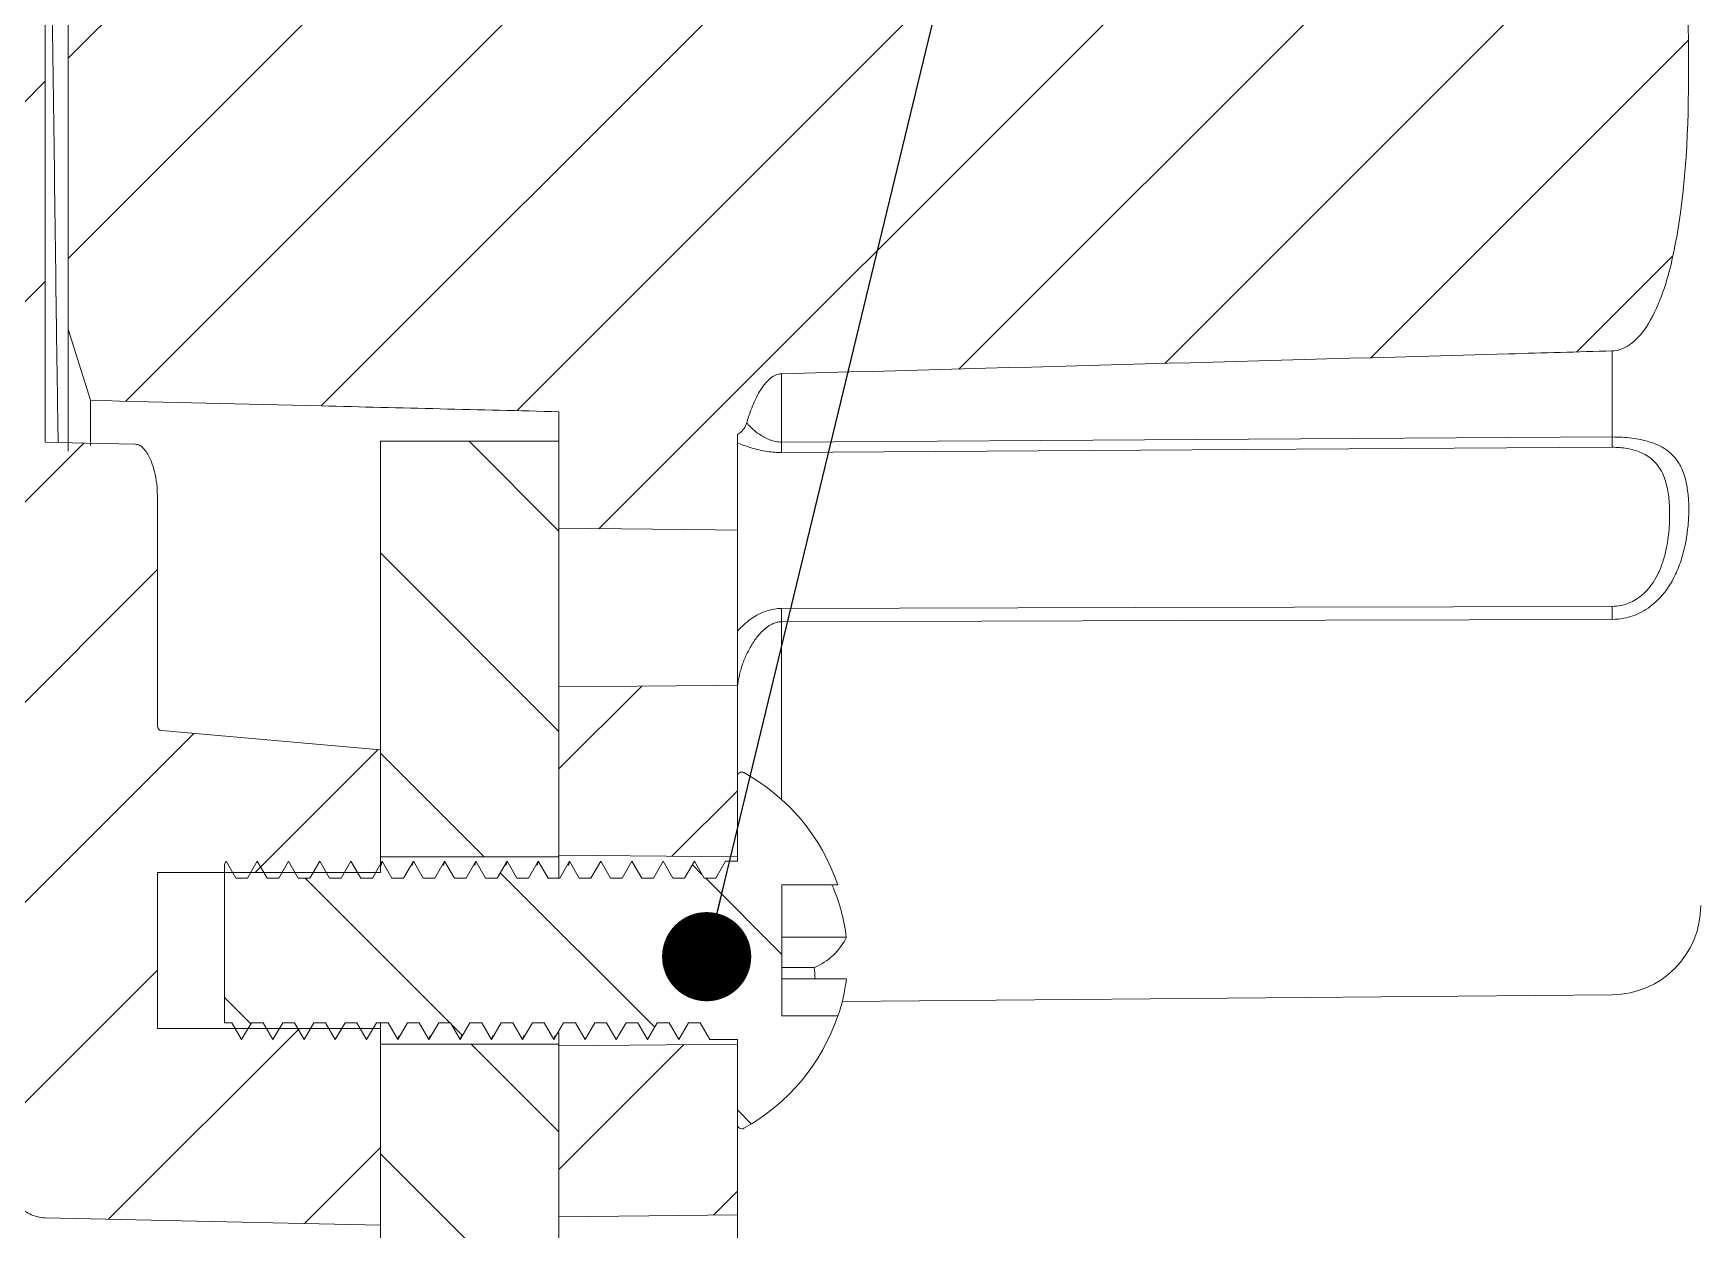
# Model space of a CAD drawing. Extents: x 14808 to 20058, y -13198 to -11680.
# Drawn here: x 16160.1 to 16178.73, y -12188.4 to -12174.98 of the extents above; entities that cross this region are included whole.
import ezdxf

# ---------------------------------------------------------------- set-up
doc = ezdxf.new("R2010")
doc.units = 0
doc.header["$LTSCALE"] = 7
doc.header["$MEASUREMENT"] = 0
doc.layers.get('0').update_dxf_attribs({"color": 2, "linetype": 'CONTINUOUS'})
doc.layers.add('D', color=2, linetype='CONTINUOUS')
doc.styles.add('GHS', font='romans', dxfattribs={"bigfont": 'ghs'})
doc.dimstyles.new('STANDARD$7', dxfattribs={"dimtxt": 3.5, "dimasz": 3, "dimexe": 1, "dimexo": 0.0625, "dimgap": 1, "dimtad": 1, "dimdec": 4, "dimzin": 0, "dimdsep": 46, "dimtxsty": 'GHS', "dimcen": 1, "dimclrt": 2, "dimadec": 0, "dimazin": 0, "dimtfac": 1, "dimtdec": 4, "dimtofl": 0, "dimtmove": 0, "dimatfit": 3, "dimfxl": 1, "dimtolj": 1, "dimtzin": 0, "dimarcsym": 0})
pattern_1 = [(315, (16169.5734, -12738.675), (1.122532, 1.122532), [])]
pattern_2 = [(45, (16169.5734, -12738.675), (-1.122532, 1.122532), [])]

msp = doc.modelspace()

# ---------------------------------------------------------------- hatches: boundary and pattern name
at = {"linetype": 'Continuous', "lineweight": 0}
h = msp.add_hatch(dxfattribs=at)
h.set_pattern_fill('ANSI31', color=2, scale=0.5, style=0)
h.set_pattern_definition(pattern_2)
edge = h.paths.add_edge_path(flags=0)
edge.add_spline(control_points=[(16159.095, -12178.303), (16159.12, -12178.326), (16159.145, -12178.349), (16159.169, -12178.372), (16159.237, -12178.434), (16159.306, -12178.496), (16159.375, -12178.556)], knot_values=[0.042392, 0.042392, 0.042392, 0.042392, 0.042591, 0.042591, 0.042591, 0.043136, 0.043136, 0.043136, 0.043136], weights=[1, 1, 1, 1, 1, 1, 1], degree=3, periodic=0)
edge.add_spline(control_points=[(16159.375, -12178.556), (16159.392, -12178.572), (16159.408, -12178.588), (16159.423, -12178.606), (16159.485, -12178.683), (16159.529, -12178.774), (16159.566, -12178.866), (16159.673, -12179.133), (16159.723, -12179.424), (16159.74, -12179.711), (16159.744, -12179.77), (16159.746, -12179.83), (16159.746, -12179.889)], knot_values=[0.006267, 0.006267, 0.006267, 0.006267, 0.006403, 0.006403, 0.006403, 0.006999, 0.006999, 0.006999, 0.008742, 0.008742, 0.008742, 0.009101, 0.009101, 0.009101, 0.009101], weights=[1, 1, 1, 1, 1, 1, 1, 1, 1, 1, 1, 1, 1], degree=3, periodic=0)
edge.add_line((16159.746, -12179.889), (16159.746, -12187.628))
edge.add_spline(control_points=[(16159.746, -12187.628), (16159.746, -12187.648), (16159.746, -12187.669), (16159.748, -12187.689), (16159.753, -12187.761), (16159.768, -12187.833), (16159.793, -12187.901), (16159.818, -12187.968), (16159.853, -12188.032), (16159.898, -12188.087), (16159.931, -12188.127), (16159.969, -12188.163), (16160.012, -12188.191), (16160.055, -12188.22), (16160.104, -12188.242), (16160.154, -12188.253), (16160.181, -12188.26), (16160.209, -12188.263), (16160.237, -12188.264)], knot_values=[0.005622, 0.005622, 0.005622, 0.005622, 0.005746, 0.005746, 0.005746, 0.006182, 0.006182, 0.006182, 0.006614, 0.006614, 0.006614, 0.006924, 0.006924, 0.006924, 0.007237, 0.007237, 0.007237, 0.007404, 0.007404, 0.007404, 0.007404], weights=[1, 1, 1, 1, 1, 1, 1, 1, 1, 1, 1, 1, 1, 1, 1, 1, 1, 1, 1], degree=3, periodic=0)
edge.add_spline(control_points=[(16160.237, -12188.264), (16160.858, -12188.278), (16161.479, -12188.291), (16162.101, -12188.305), (16162.732, -12188.319), (16163.364, -12188.333), (16163.996, -12188.347)], knot_values=[0.060318, 0.060318, 0.060318, 0.060318, 0.064047, 0.064047, 0.064047, 0.067838, 0.067838, 0.067838, 0.067838], weights=[1, 1, 1, 1, 1, 1, 1], degree=3, periodic=0)
edge.add_line((16163.996, -12188.347), (16163.996, -12186.141))
edge.add_line((16163.996, -12186.141), (16161.496, -12186.141))
edge.add_line((16161.496, -12186.141), (16161.496, -12184.391))
edge.add_line((16161.496, -12184.391), (16163.996, -12184.391))
edge.add_line((16163.996, -12184.391), (16163.996, -12183.016))
edge.add_line((16163.996, -12183.016), (16161.541, -12182.801))
edge.add_arc((16161.546, -12182.752), 0.05, 180, 265, ccw=False)
edge.add_line((16161.496, -12182.752), (16161.496, -12180.192))
edge.add_spline(control_points=[(16161.496, -12180.192), (16161.496, -12180.154), (16161.494, -12180.115), (16161.49, -12180.077), (16161.481, -12179.975), (16161.462, -12179.872), (16161.424, -12179.777), (16161.407, -12179.735), (16161.386, -12179.695), (16161.359, -12179.659), (16161.345, -12179.642), (16161.329, -12179.626), (16161.311, -12179.613), (16161.299, -12179.605), (16161.287, -12179.599), (16161.273, -12179.595), (16161.265, -12179.593), (16161.256, -12179.591), (16161.248, -12179.591)], knot_values=[0.001314, 0.001314, 0.001314, 0.001314, 0.001549, 0.001549, 0.001549, 0.002172, 0.002172, 0.002172, 0.002444, 0.002444, 0.002444, 0.002577, 0.002577, 0.002577, 0.002661, 0.002661, 0.002661, 0.002713, 0.002713, 0.002713, 0.002713], weights=[1, 1, 1, 1, 1, 1, 1, 1, 1, 1, 1, 1, 1, 1, 1, 1, 1, 1, 1], degree=3, periodic=0)
edge.add_spline(control_points=[(16161.248, -12179.591), (16161.062, -12179.587), (16160.877, -12179.583), (16160.692, -12179.579), (16160.54, -12179.575), (16160.389, -12179.572), (16160.237, -12179.568)], knot_values=[0.041549, 0.041549, 0.041549, 0.041549, 0.042661, 0.042661, 0.042661, 0.043571, 0.043571, 0.043571, 0.043571], weights=[1, 1, 1, 1, 1, 1, 1], degree=3, periodic=0)
edge.add_line((16160.237, -12179.568), (16160.237, -12171.165))
edge.add_spline(control_points=[(16160.237, -12171.165), (16160.389, -12171.162), (16160.54, -12171.158), (16160.692, -12171.155), (16160.877, -12171.151), (16161.062, -12171.147), (16161.248, -12171.142)], knot_values=[0.04175, 0.04175, 0.04175, 0.04175, 0.042661, 0.042661, 0.042661, 0.043773, 0.043773, 0.043773, 0.043773], weights=[1, 1, 1, 1, 1, 1, 1], degree=3, periodic=0)
edge.add_spline(control_points=[(16161.248, -12171.142), (16161.249, -12171.142), (16161.25, -12171.142), (16161.25, -12171.142), (16161.255, -12171.142), (16161.259, -12171.142), (16161.264, -12171.141), (16161.276, -12171.138), (16161.288, -12171.134), (16161.299, -12171.128), (16161.312, -12171.12), (16161.324, -12171.111), (16161.335, -12171.1), (16161.357, -12171.079), (16161.374, -12171.054), (16161.389, -12171.029), (16161.404, -12171.003), (16161.416, -12170.976), (16161.427, -12170.948), (16161.465, -12170.85), (16161.484, -12170.745), (16161.492, -12170.64), (16161.494, -12170.607), (16161.496, -12170.574), (16161.496, -12170.541)], knot_values=[0.005469, 0.005469, 0.005469, 0.005469, 0.005488, 0.005488, 0.005488, 0.005501, 0.005501, 0.005501, 0.005577, 0.005577, 0.005577, 0.00567, 0.00567, 0.00567, 0.005851, 0.005851, 0.005851, 0.006031, 0.006031, 0.006031, 0.006675, 0.006675, 0.006675, 0.006877, 0.006877, 0.006877, 0.006877], weights=[1, 1, 1, 1, 1, 1, 1, 1, 1, 1, 1, 1, 1, 1, 1, 1, 1, 1, 1, 1, 1, 1, 1, 1, 1], degree=3, periodic=0)
edge.add_line((16161.496, -12170.541), (16161.496, -12167.982))
edge.add_arc((16161.546, -12167.982), 0.05, 95, 180, ccw=False)
edge.add_line((16161.541, -12167.932), (16163.996, -12167.717))
edge.add_line((16163.996, -12167.717), (16163.996, -12166.342))
edge.add_line((16163.996, -12166.342), (16161.496, -12166.342))
edge.add_line((16161.496, -12166.342), (16161.496, -12164.592))
edge.add_line((16161.496, -12164.592), (16163.996, -12164.592))
edge.add_line((16163.996, -12164.592), (16163.996, -12162.387))
edge.add_spline(control_points=[(16163.996, -12162.387), (16163.364, -12162.401), (16162.732, -12162.414), (16162.101, -12162.428), (16161.479, -12162.442), (16160.858, -12162.456), (16160.237, -12162.469)], knot_values=[0.060256, 0.060256, 0.060256, 0.060256, 0.064047, 0.064047, 0.064047, 0.067775, 0.067775, 0.067775, 0.067775], weights=[1, 1, 1, 1, 1, 1, 1], degree=3, periodic=0)
edge.add_spline(control_points=[(16160.237, -12162.469), (16160.206, -12162.47), (16160.175, -12162.474), (16160.145, -12162.482), (16160.098, -12162.494), (16160.053, -12162.515), (16160.013, -12162.542), (16159.965, -12162.573), (16159.923, -12162.614), (16159.888, -12162.66), (16159.844, -12162.716), (16159.811, -12162.782), (16159.787, -12162.85), (16159.759, -12162.931), (16159.746, -12163.019), (16159.746, -12163.106)], knot_values=[0.003879, 0.003879, 0.003879, 0.003879, 0.004067, 0.004067, 0.004067, 0.004361, 0.004361, 0.004361, 0.004709, 0.004709, 0.004709, 0.005147, 0.005147, 0.005147, 0.005676, 0.005676, 0.005676, 0.005676], weights=[1, 1, 1, 1, 1, 1, 1, 1, 1, 1, 1, 1, 1, 1, 1, 1], degree=3, periodic=0)
edge.add_line((16159.746, -12163.106), (16159.746, -12170.844))
edge.add_spline(control_points=[(16159.746, -12170.844), (16159.746, -12170.963), (16159.738, -12171.083), (16159.724, -12171.202), (16159.702, -12171.392), (16159.664, -12171.582), (16159.604, -12171.764), (16159.573, -12171.855), (16159.537, -12171.945), (16159.49, -12172.028), (16159.47, -12172.063), (16159.448, -12172.097), (16159.422, -12172.128), (16159.407, -12172.146), (16159.392, -12172.162), (16159.375, -12172.177)], knot_values=[0.010703, 0.010703, 0.010703, 0.010703, 0.011417, 0.011417, 0.011417, 0.012567, 0.012567, 0.012567, 0.013141, 0.013141, 0.013141, 0.013382, 0.013382, 0.013382, 0.013517, 0.013517, 0.013517, 0.013517], weights=[1, 1, 1, 1, 1, 1, 1, 1, 1, 1, 1, 1, 1, 1, 1, 1], degree=3, periodic=0)
edge.add_spline(control_points=[(16159.375, -12172.177), (16159.28, -12172.26), (16159.187, -12172.344), (16159.095, -12172.43)], knot_values=[0.028069, 0.028069, 0.028069, 0.028069, 0.028822, 0.028822, 0.028822, 0.028822], weights=[1, 1, 1, 1], degree=3, periodic=0)
edge.add_line((16159.095, -12172.43), (16159.095, -12178.303))
h = msp.add_hatch(dxfattribs=at)
h.set_pattern_fill('ANSI31', color=2, scale=0.5, style=0)
h.set_pattern_definition(pattern_2)
edge = h.paths.add_edge_path(flags=0)
edge.add_line((16165.996, -12179.226), (16165.996, -12180.533))
edge.add_spline(control_points=[(16165.996, -12180.533), (16166.579, -12180.54), (16167.163, -12180.546), (16167.746, -12180.552), (16167.829, -12180.553), (16167.912, -12180.554), (16167.996, -12180.555)], knot_values=[0.011351, 0.011351, 0.011351, 0.011351, 0.014852, 0.014852, 0.014852, 0.015351, 0.015351, 0.015351, 0.015351], weights=[1, 1, 1, 1, 1, 1, 1], degree=3, periodic=0)
edge.add_line((16167.996, -12180.555), (16167.996, -12179.481))
edge.add_spline(control_points=[(16167.996, -12179.481), (16168.004, -12179.476), (16168.012, -12179.471), (16168.02, -12179.466), (16168.039, -12179.452), (16168.056, -12179.436), (16168.069, -12179.417), (16168.083, -12179.398), (16168.094, -12179.376), (16168.1, -12179.353)], knot_values=[0.000269, 0.000269, 0.000269, 0.000269, 0.000325, 0.000325, 0.000325, 0.000465, 0.000465, 0.000465, 0.000605, 0.000605, 0.000605, 0.000605], weights=[1, 1, 1, 1, 1, 1, 1, 1, 1, 1], degree=3, periodic=0)
edge.add_spline(control_points=[(16168.1, -12179.353), (16168.114, -12179.305), (16168.13, -12179.257), (16168.147, -12179.21), (16168.172, -12179.144), (16168.2, -12179.079), (16168.235, -12179.018), (16168.261, -12178.971), (16168.292, -12178.926), (16168.329, -12178.887), (16168.349, -12178.866), (16168.37, -12178.847), (16168.395, -12178.832), (16168.414, -12178.82), (16168.434, -12178.811), (16168.456, -12178.805), (16168.468, -12178.803), (16168.479, -12178.801), (16168.491, -12178.801)], knot_values=[0.010382, 0.010382, 0.010382, 0.010382, 0.010686, 0.010686, 0.010686, 0.011108, 0.011108, 0.011108, 0.011432, 0.011432, 0.011432, 0.011602, 0.011602, 0.011602, 0.011736, 0.011736, 0.011736, 0.011807, 0.011807, 0.011807, 0.011807], weights=[1, 1, 1, 1, 1, 1, 1, 1, 1, 1, 1, 1, 1, 1, 1, 1, 1, 1, 1], degree=3, periodic=0)
edge.add_spline(control_points=[(16168.491, -12178.801), (16171.208, -12178.728), (16173.925, -12178.654), (16176.642, -12178.577), (16177.029, -12178.566), (16177.417, -12178.555), (16177.804, -12178.544)], knot_values=[0.024961, 0.024961, 0.024961, 0.024961, 0.041268, 0.041268, 0.041268, 0.043594, 0.043594, 0.043594, 0.043594], weights=[1, 1, 1, 1, 1, 1, 1], degree=3, periodic=0)
edge.add_spline(control_points=[(16177.804, -12178.544), (16177.812, -12178.544), (16177.82, -12178.543), (16177.827, -12178.543), (16177.871, -12178.538), (16177.913, -12178.524), (16177.952, -12178.504), (16177.99, -12178.484), (16178.025, -12178.458), (16178.057, -12178.429), (16178.153, -12178.341), (16178.223, -12178.225), (16178.279, -12178.108), (16178.392, -12177.875), (16178.458, -12177.62), (16178.507, -12177.367), (16178.636, -12176.71), (16178.66, -12176.035), (16178.66, -12175.367), (16178.66, -12174.63), (16178.637, -12173.882), (16178.464, -12173.167), (16178.408, -12172.936), (16178.336, -12172.704), (16178.213, -12172.501), (16178.168, -12172.428), (16178.116, -12172.357), (16178.052, -12172.3), (16178.015, -12172.267), (16177.973, -12172.238), (16177.927, -12172.218), (16177.895, -12172.204), (16177.861, -12172.194), (16177.826, -12172.191), (16177.819, -12172.19), (16177.812, -12172.189), (16177.804, -12172.189)], knot_values=[0.020659, 0.020659, 0.020659, 0.020659, 0.020704, 0.020704, 0.020704, 0.02096, 0.02096, 0.02096, 0.021212, 0.021212, 0.021212, 0.021989, 0.021989, 0.021989, 0.023531, 0.023531, 0.023531, 0.027523, 0.027523, 0.027523, 0.031941, 0.031941, 0.031941, 0.033358, 0.033358, 0.033358, 0.033867, 0.033867, 0.033867, 0.034162, 0.034162, 0.034162, 0.034368, 0.034368, 0.034368, 0.03441, 0.03441, 0.03441, 0.03441], weights=[1, 1, 1, 1, 1, 1, 1, 1, 1, 1, 1, 1, 1, 1, 1, 1, 1, 1, 1, 1, 1, 1, 1, 1, 1, 1, 1, 1, 1, 1, 1, 1, 1, 1, 1, 1, 1], degree=3, periodic=0)
edge.add_spline(control_points=[(16177.804, -12172.189), (16177.417, -12172.178), (16177.029, -12172.167), (16176.642, -12172.156), (16173.925, -12172.079), (16171.208, -12172.005), (16168.491, -12171.933)], knot_values=[0.038943, 0.038943, 0.038943, 0.038943, 0.041268, 0.041268, 0.041268, 0.057576, 0.057576, 0.057576, 0.057576], weights=[1, 1, 1, 1, 1, 1, 1], degree=3, periodic=0)
edge.add_spline(control_points=[(16168.491, -12171.933), (16168.484, -12171.932), (16168.478, -12171.932), (16168.471, -12171.931), (16168.453, -12171.928), (16168.434, -12171.922), (16168.418, -12171.914), (16168.391, -12171.901), (16168.367, -12171.883), (16168.345, -12171.862), (16168.304, -12171.823), (16168.27, -12171.776), (16168.242, -12171.726), (16168.179, -12171.619), (16168.135, -12171.5), (16168.1, -12171.38)], knot_values=[0.000207, 0.000207, 0.000207, 0.000207, 0.000247, 0.000247, 0.000247, 0.000359, 0.000359, 0.000359, 0.000537, 0.000537, 0.000537, 0.000882, 0.000882, 0.000882, 0.001641, 0.001641, 0.001641, 0.001641], weights=[1, 1, 1, 1, 1, 1, 1, 1, 1, 1, 1, 1, 1, 1, 1, 1], degree=3, periodic=0)
edge.add_spline(control_points=[(16168.1, -12171.38), (16168.097, -12171.369), (16168.093, -12171.358), (16168.088, -12171.347), (16168.076, -12171.323), (16168.059, -12171.301), (16168.039, -12171.283), (16168.026, -12171.271), (16168.011, -12171.261), (16167.996, -12171.253)], knot_values=[0, 0, 0, 0, 0.00007, 0.00007, 0.00007, 0.000235, 0.000235, 0.000235, 0.000341, 0.000341, 0.000341, 0.000341], weights=[1, 1, 1, 1, 1, 1, 1, 1, 1, 1], degree=3, periodic=0)
edge.add_line((16167.996, -12171.253), (16167.996, -12170.179))
edge.add_spline(control_points=[(16167.996, -12170.179), (16167.912, -12170.18), (16167.829, -12170.181), (16167.746, -12170.181), (16167.163, -12170.188), (16166.579, -12170.194), (16165.996, -12170.2)], knot_values=[0.003674, 0.003674, 0.003674, 0.003674, 0.004172, 0.004172, 0.004172, 0.007674, 0.007674, 0.007674, 0.007674], weights=[1, 1, 1, 1, 1, 1, 1], degree=3, periodic=0)
edge.add_line((16165.996, -12170.2), (16165.996, -12171.508))
edge.add_spline(control_points=[(16165.996, -12171.508), (16165.108, -12171.529), (16164.22, -12171.551), (16163.332, -12171.572), (16162.47, -12171.593), (16161.608, -12171.614), (16160.746, -12171.636)], knot_values=[0.036712, 0.036712, 0.036712, 0.036712, 0.04204, 0.04204, 0.04204, 0.047215, 0.047215, 0.047215, 0.047215], weights=[1, 1, 1, 1, 1, 1, 1], degree=3, periodic=0)
edge.add_spline(control_points=[(16160.746, -12171.636), (16160.654, -12171.899), (16160.571, -12172.165), (16160.496, -12172.434)], knot_values=[0.043597, 0.043597, 0.043597, 0.043597, 0.045266, 0.045266, 0.045266, 0.045266], weights=[1, 1, 1, 1], degree=3, periodic=0)
edge.add_line((16160.496, -12172.434), (16160.496, -12178.299))
edge.add_spline(control_points=[(16160.496, -12178.299), (16160.571, -12178.568), (16160.654, -12178.834), (16160.746, -12179.098)], knot_values=[0.057054, 0.057054, 0.057054, 0.057054, 0.058717, 0.058717, 0.058717, 0.058717], weights=[1, 1, 1, 1], degree=3, periodic=0)
edge.add_spline(control_points=[(16160.746, -12179.098), (16161.608, -12179.119), (16162.47, -12179.14), (16163.332, -12179.161), (16164.22, -12179.183), (16165.108, -12179.204), (16165.996, -12179.226)], knot_values=[0.036865, 0.036865, 0.036865, 0.036865, 0.04204, 0.04204, 0.04204, 0.047368, 0.047368, 0.047368, 0.047368], weights=[1, 1, 1, 1, 1, 1, 1], degree=3, periodic=0)
h = msp.add_hatch(dxfattribs=at)
h.set_pattern_fill('ANSI31', color=2, scale=0.5, angle=-90, style=0)
h.set_pattern_definition(pattern_1)
h.paths.add_polyline_path([(16165.996, -12184.216), (16165.996, -12179.557), (16163.996, -12179.557), (16163.996, -12184.216)], flags=0)
h = msp.add_hatch(dxfattribs=at)
h.set_pattern_fill('ANSI31', color=2, scale=0.5, style=0)
h.set_pattern_definition(pattern_2)
edge = h.paths.add_edge_path(flags=0)
edge.add_line((16165.996, -12182.312), (16165.996, -12184.199))
edge.add_line((16165.996, -12184.199), (16167.996, -12184.216))
edge.add_line((16167.996, -12184.216), (16167.996, -12182.291))
edge.add_spline(control_points=[(16167.996, -12182.291), (16167.912, -12182.292), (16167.829, -12182.293), (16167.746, -12182.294), (16167.163, -12182.3), (16166.579, -12182.306), (16165.996, -12182.312)], knot_values=[0.003674, 0.003674, 0.003674, 0.003674, 0.004172, 0.004172, 0.004172, 0.007674, 0.007674, 0.007674, 0.007674], weights=[1, 1, 1, 1, 1, 1, 1], degree=3, periodic=0)
h = msp.add_hatch(dxfattribs=at)
h.set_pattern_fill('ANSI31', color=2, scale=0.5, angle=-90, style=0)
h.set_pattern_definition(pattern_1)
edge = h.paths.add_edge_path(flags=0)
edge.add_line((16168.496, -12184.531), (16169.124, -12184.531))
edge.add_arc((16166.967, -12185.266), 2.278, 18.8227, 61.0594)
edge.add_arc((16168.046, -12183.316), 0.05, 61.0594, 180)
edge.add_line((16167.996, -12183.316), (16167.996, -12184.266))
edge.add_line((16167.996, -12184.266), (16167.864, -12184.266))
edge.add_line((16167.864, -12184.266), (16167.755, -12184.456))
edge.add_line((16167.755, -12184.456), (16167.624, -12184.456))
edge.add_line((16167.624, -12184.456), (16167.514, -12184.266))
edge.add_line((16167.514, -12184.266), (16167.514, -12184.266))
edge.add_line((16167.514, -12184.266), (16167.405, -12184.456))
edge.add_line((16167.405, -12184.456), (16167.274, -12184.456))
edge.add_line((16167.274, -12184.456), (16167.164, -12184.266))
edge.add_line((16167.164, -12184.266), (16167.164, -12184.266))
edge.add_line((16167.164, -12184.266), (16167.055, -12184.456))
edge.add_line((16167.055, -12184.456), (16166.924, -12184.456))
edge.add_line((16166.924, -12184.456), (16166.814, -12184.266))
edge.add_line((16166.814, -12184.266), (16166.814, -12184.266))
edge.add_line((16166.814, -12184.266), (16166.705, -12184.456))
edge.add_line((16166.705, -12184.456), (16166.574, -12184.456))
edge.add_line((16166.574, -12184.456), (16166.464, -12184.266))
edge.add_line((16166.464, -12184.266), (16166.355, -12184.456))
edge.add_line((16166.355, -12184.456), (16166.224, -12184.456))
edge.add_line((16166.224, -12184.456), (16166.114, -12184.266))
edge.add_line((16166.114, -12184.266), (16166.005, -12184.456))
edge.add_line((16166.005, -12184.456), (16165.874, -12184.456))
edge.add_line((16165.874, -12184.456), (16165.764, -12184.266))
edge.add_line((16165.764, -12184.266), (16165.655, -12184.456))
edge.add_line((16165.655, -12184.456), (16165.524, -12184.456))
edge.add_line((16165.524, -12184.456), (16165.414, -12184.266))
edge.add_line((16165.414, -12184.266), (16165.305, -12184.456))
edge.add_line((16165.305, -12184.456), (16165.174, -12184.456))
edge.add_line((16165.174, -12184.456), (16165.064, -12184.266))
edge.add_line((16165.064, -12184.266), (16164.955, -12184.456))
edge.add_line((16164.955, -12184.456), (16164.824, -12184.456))
edge.add_line((16164.824, -12184.456), (16164.714, -12184.266))
edge.add_line((16164.714, -12184.266), (16164.605, -12184.456))
edge.add_line((16164.605, -12184.456), (16164.474, -12184.456))
edge.add_line((16164.474, -12184.456), (16164.364, -12184.266))
edge.add_line((16164.364, -12184.266), (16164.255, -12184.456))
edge.add_line((16164.255, -12184.456), (16164.124, -12184.456))
edge.add_line((16164.124, -12184.456), (16164.014, -12184.266))
edge.add_line((16164.014, -12184.266), (16163.905, -12184.456))
edge.add_line((16163.905, -12184.456), (16163.774, -12184.456))
edge.add_line((16163.774, -12184.456), (16163.664, -12184.266))
edge.add_line((16163.664, -12184.266), (16163.555, -12184.456))
edge.add_line((16163.555, -12184.456), (16163.424, -12184.456))
edge.add_line((16163.424, -12184.456), (16163.314, -12184.266))
edge.add_line((16163.314, -12184.266), (16163.205, -12184.456))
edge.add_line((16163.205, -12184.456), (16163.074, -12184.456))
edge.add_line((16163.074, -12184.456), (16162.964, -12184.266))
edge.add_line((16162.964, -12184.266), (16162.855, -12184.456))
edge.add_line((16162.855, -12184.456), (16162.724, -12184.456))
edge.add_line((16162.724, -12184.456), (16162.614, -12184.266))
edge.add_line((16162.614, -12184.266), (16162.505, -12184.456))
edge.add_line((16162.505, -12184.456), (16162.374, -12184.456))
edge.add_line((16162.374, -12184.456), (16162.264, -12184.266))
edge.add_line((16162.264, -12184.266), (16162.246, -12184.299))
edge.add_line((16162.246, -12184.299), (16162.246, -12186.077))
edge.add_line((16162.246, -12186.077), (16162.33, -12186.077))
edge.add_line((16162.33, -12186.077), (16162.439, -12186.266))
edge.add_line((16162.439, -12186.266), (16162.549, -12186.077))
edge.add_line((16162.549, -12186.077), (16162.68, -12186.077))
edge.add_line((16162.68, -12186.077), (16162.789, -12186.266))
edge.add_line((16162.789, -12186.266), (16162.899, -12186.077))
edge.add_line((16162.899, -12186.077), (16163.03, -12186.077))
edge.add_line((16163.03, -12186.077), (16163.139, -12186.266))
edge.add_line((16163.139, -12186.266), (16163.249, -12186.077))
edge.add_line((16163.249, -12186.077), (16163.38, -12186.077))
edge.add_line((16163.38, -12186.077), (16163.489, -12186.266))
edge.add_line((16163.489, -12186.266), (16163.599, -12186.077))
edge.add_line((16163.599, -12186.077), (16163.73, -12186.077))
edge.add_line((16163.73, -12186.077), (16163.839, -12186.266))
edge.add_line((16163.839, -12186.266), (16163.949, -12186.077))
edge.add_line((16163.949, -12186.077), (16164.08, -12186.077))
edge.add_line((16164.08, -12186.077), (16164.189, -12186.266))
edge.add_line((16164.189, -12186.266), (16164.299, -12186.077))
edge.add_line((16164.299, -12186.077), (16164.43, -12186.077))
edge.add_line((16164.43, -12186.077), (16164.539, -12186.266))
edge.add_line((16164.539, -12186.266), (16164.649, -12186.077))
edge.add_line((16164.649, -12186.077), (16164.78, -12186.077))
edge.add_line((16164.78, -12186.077), (16164.889, -12186.266))
edge.add_line((16164.889, -12186.266), (16164.999, -12186.077))
edge.add_line((16164.999, -12186.077), (16165.13, -12186.077))
edge.add_line((16165.13, -12186.077), (16165.239, -12186.266))
edge.add_line((16165.239, -12186.266), (16165.349, -12186.077))
edge.add_line((16165.349, -12186.077), (16165.48, -12186.077))
edge.add_line((16165.48, -12186.077), (16165.589, -12186.266))
edge.add_line((16165.589, -12186.266), (16165.699, -12186.077))
edge.add_line((16165.699, -12186.077), (16165.83, -12186.077))
edge.add_line((16165.83, -12186.077), (16165.939, -12186.266))
edge.add_line((16165.939, -12186.266), (16166.049, -12186.077))
edge.add_line((16166.049, -12186.077), (16166.18, -12186.077))
edge.add_line((16166.18, -12186.077), (16166.289, -12186.266))
edge.add_line((16166.289, -12186.266), (16166.399, -12186.077))
edge.add_line((16166.399, -12186.077), (16166.53, -12186.077))
edge.add_line((16166.53, -12186.077), (16166.639, -12186.266))
edge.add_line((16166.639, -12186.266), (16166.639, -12186.266))
edge.add_line((16166.639, -12186.266), (16166.749, -12186.077))
edge.add_line((16166.749, -12186.077), (16166.88, -12186.077))
edge.add_line((16166.88, -12186.077), (16166.989, -12186.266))
edge.add_line((16166.989, -12186.266), (16166.989, -12186.266))
edge.add_line((16166.989, -12186.266), (16167.099, -12186.077))
edge.add_line((16167.099, -12186.077), (16167.23, -12186.077))
edge.add_line((16167.23, -12186.077), (16167.339, -12186.266))
edge.add_line((16167.339, -12186.266), (16167.339, -12186.266))
edge.add_line((16167.339, -12186.266), (16167.449, -12186.077))
edge.add_line((16167.449, -12186.077), (16167.58, -12186.077))
edge.add_line((16167.58, -12186.077), (16167.689, -12186.266))
edge.add_line((16167.689, -12186.266), (16167.996, -12186.266))
edge.add_line((16167.996, -12186.266), (16167.996, -12187.216))
edge.add_arc((16168.046, -12187.216), 0.05, 180, 298.9406)
edge.add_arc((16166.967, -12185.266), 2.278, -61.0594, -18.8227)
edge.add_line((16169.124, -12186.001), (16168.496, -12186.001))
edge.add_line((16168.496, -12186.001), (16168.496, -12184.531))
h = msp.add_hatch(dxfattribs=at)
h.set_pattern_fill('ANSI31', color=2, scale=0.5, angle=-90, style=0)
h.set_pattern_definition(pattern_1)
edge = h.paths.add_edge_path(flags=0)
edge.add_line((16223.996, -12209.721), (16223.996, -12207.381))
edge.add_spline(control_points=[(16223.996, -12207.381), (16223.996, -12207.36), (16223.993, -12207.338), (16223.987, -12207.318), (16223.98, -12207.291), (16223.969, -12207.264), (16223.953, -12207.241), (16223.938, -12207.218), (16223.918, -12207.197), (16223.895, -12207.18), (16223.873, -12207.163), (16223.848, -12207.15), (16223.821, -12207.142), (16223.798, -12207.135), (16223.774, -12207.131), (16223.75, -12207.13)], knot_values=[0.00049, 0.00049, 0.00049, 0.00049, 0.000619, 0.000619, 0.000619, 0.000788, 0.000788, 0.000788, 0.000957, 0.000957, 0.000957, 0.001126, 0.001126, 0.001126, 0.001272, 0.001272, 0.001272, 0.001272], weights=[1, 1, 1, 1, 1, 1, 1, 1, 1, 1, 1, 1, 1, 1, 1, 1], degree=3, periodic=0)
edge.add_spline(control_points=[(16223.75, -12207.13), (16223.422, -12207.124), (16223.094, -12207.119), (16222.767, -12207.113), (16221.758, -12207.095), (16220.75, -12207.078), (16219.741, -12207.06)], knot_values=[0.015809, 0.015809, 0.015809, 0.015809, 0.017776, 0.017776, 0.017776, 0.023827, 0.023827, 0.023827, 0.023827], weights=[1, 1, 1, 1, 1, 1, 1], degree=3, periodic=0)
edge.add_spline(control_points=[(16219.741, -12207.06), (16219.74, -12207.06), (16219.739, -12207.06), (16219.738, -12207.06), (16219.721, -12207.059), (16219.704, -12207.057), (16219.687, -12207.053), (16219.66, -12207.046), (16219.633, -12207.035), (16219.61, -12207.02), (16219.586, -12207.004), (16219.565, -12206.985), (16219.548, -12206.963), (16219.531, -12206.941), (16219.517, -12206.915), (16219.509, -12206.889), (16219.5, -12206.863), (16219.496, -12206.836), (16219.496, -12206.809)], knot_values=[0.003023, 0.003023, 0.003023, 0.003023, 0.00308, 0.00308, 0.00308, 0.003132, 0.003132, 0.003132, 0.003299, 0.003299, 0.003299, 0.003467, 0.003467, 0.003467, 0.003635, 0.003635, 0.003635, 0.003797, 0.003797, 0.003797, 0.003797], weights=[1, 1, 1, 1, 1, 1, 1, 1, 1, 1, 1, 1, 1, 1, 1, 1, 1, 1, 1], degree=3, periodic=0)
edge.add_line((16219.496, -12206.809), (16219.496, -12202.503))
edge.add_arc((16217.496, -12202.503), 2, 0, 89)
edge.add_line((16217.53, -12200.504), (16166.487, -12199.613))
edge.add_arc((16166.496, -12199.113), 0.5, 180, 269, ccw=False)
edge.add_line((16165.996, -12199.113), (16165.996, -12186.316))
edge.add_line((16165.996, -12186.316), (16163.996, -12186.316))
edge.add_line((16163.996, -12186.316), (16163.996, -12200.087))
edge.add_arc((16164.996, -12200.087), 1, 180, 269)
edge.add_line((16164.978, -12201.087), (16217.504, -12202.003))
edge.add_arc((16217.496, -12202.503), 0.5, 0, 89, ccw=False)
edge.add_line((16217.996, -12202.503), (16217.996, -12207.867))
edge.add_spline(control_points=[(16217.996, -12207.867), (16217.996, -12207.87), (16217.996, -12207.873), (16217.996, -12207.876), (16217.997, -12207.905), (16218.003, -12207.933), (16218.013, -12207.959), (16218.023, -12207.985), (16218.038, -12208.01), (16218.056, -12208.031), (16218.074, -12208.053), (16218.096, -12208.071), (16218.12, -12208.085), (16218.145, -12208.099), (16218.171, -12208.109), (16218.199, -12208.114), (16218.213, -12208.117), (16218.227, -12208.118), (16218.241, -12208.119)], knot_values=[0.002467, 0.002467, 0.002467, 0.002467, 0.002485, 0.002485, 0.002485, 0.002656, 0.002656, 0.002656, 0.002825, 0.002825, 0.002825, 0.002994, 0.002994, 0.002994, 0.003163, 0.003163, 0.003163, 0.003248, 0.003248, 0.003248, 0.003248], weights=[1, 1, 1, 1, 1, 1, 1, 1, 1, 1, 1, 1, 1, 1, 1, 1, 1, 1, 1], degree=3, periodic=0)
edge.add_spline(control_points=[(16218.241, -12208.119), (16218.622, -12208.125), (16219.003, -12208.132), (16219.383, -12208.139), (16219.754, -12208.145), (16220.125, -12208.152), (16220.496, -12208.158)], knot_values=[0.011479, 0.011479, 0.011479, 0.011479, 0.013763, 0.013763, 0.013763, 0.015988, 0.015988, 0.015988, 0.015988], weights=[1, 1, 1, 1, 1, 1, 1], degree=3, periodic=0)
edge.add_line((16220.496, -12208.158), (16220.496, -12209.721))
edge.add_line((16220.496, -12209.721), (16223.996, -12209.721))
h = msp.add_hatch(dxfattribs=at)
h.set_pattern_fill('ANSI31', color=2, scale=0.5, style=0)
h.set_pattern_definition(pattern_2)
edge = h.paths.add_edge_path(flags=0)
edge.add_spline(control_points=[(16165.996, -12188.253), (16166.331, -12188.249), (16166.667, -12188.246), (16167.003, -12188.242), (16167.334, -12188.238), (16167.665, -12188.235), (16167.996, -12188.231)], knot_values=[0.062387, 0.062387, 0.062387, 0.062387, 0.064403, 0.064403, 0.064403, 0.066387, 0.066387, 0.066387, 0.066387], weights=[1, 1, 1, 1, 1, 1, 1], degree=3, periodic=0)
edge.add_line((16167.996, -12188.231), (16167.996, -12186.316))
edge.add_line((16167.996, -12186.316), (16165.996, -12186.334))
edge.add_line((16165.996, -12186.334), (16165.996, -12188.253))

# ---------------------------------------------------------------- linework, layer by layer
at = {"color": 7, "linetype": 'Continuous', "lineweight": 15}
for p, q in [((16160.237, -12179.568), (16160.237, -12171.165)), ((16160.496, -12178.299), (16160.496, -12172.434)), ((16160.746, -12179.098), (16160.496, -12178.299)), ((16160.496, -12179.667), (16160.496, -12178.299)), ((16177.804, -12179.509), (16177.804, -12178.544)), ((16168.491, -12178.801), (16168.491, -12179.566)), ((16160.746, -12179.098), (16160.746, -12179.605)), ((16165.996, -12180.533), (16165.996, -12179.226)), ((16167.996, -12180.555), (16167.996, -12179.481)), ((16165.996, -12179.557), (16163.996, -12179.557)), ((16163.996, -12179.557), (16163.996, -12184.216)), ((16165.996, -12179.557), (16165.996, -12184.216)), ((16161.496, -12180.192), (16161.496, -12182.752)), ((16167.996, -12180.555), (16167.996, -12182.291)), ((16165.996, -12184.199), (16165.996, -12182.312)), ((16167.996, -12184.216), (16167.996, -12182.291)), ((16163.996, -12183.016), (16161.541, -12182.801)), ((16163.996, -12183.016), (16163.996, -12184.391)), ((16167.996, -12183.316), (16167.996, -12184.266)), ((16162.264, -12184.266), (16162.246, -12184.299)), ((16162.246, -12184.299), (16162.246, -12186.077)), ((16162.374, -12184.456), (16162.264, -12184.266)), ((16162.614, -12184.266), (16162.505, -12184.456)), ((16162.724, -12184.456), (16162.614, -12184.266)), ((16162.964, -12184.266), (16162.855, -12184.456)), ((16163.074, -12184.456), (16162.964, -12184.266)), ((16163.314, -12184.266), (16163.205, -12184.456)), ((16163.424, -12184.456), (16163.314, -12184.266)), ((16163.664, -12184.266), (16163.555, -12184.456)), ((16163.774, -12184.456), (16163.664, -12184.266)), ((16164.014, -12184.266), (16163.905, -12184.456)), ((16163.996, -12184.216), (16165.996, -12184.216)), ((16164.002, -12184.312), (16164.014, -12184.266)), ((16164.124, -12184.456), (16164.014, -12184.266)), ((16164.364, -12184.266), (16164.255, -12184.456)), ((16164.352, -12184.312), (16164.364, -12184.266)), ((16164.474, -12184.456), (16164.364, -12184.266)), ((16164.714, -12184.266), (16164.605, -12184.456)), ((16164.702, -12184.312), (16164.714, -12184.266)), ((16164.824, -12184.456), (16164.714, -12184.266)), ((16165.064, -12184.266), (16164.955, -12184.456)), ((16165.052, -12184.312), (16165.064, -12184.266)), ((16165.174, -12184.456), (16165.064, -12184.266)), ((16165.414, -12184.266), (16165.305, -12184.456)), ((16165.402, -12184.312), (16165.414, -12184.266)), ((16165.524, -12184.456), (16165.414, -12184.266)), ((16165.764, -12184.266), (16165.655, -12184.456)), ((16165.752, -12184.312), (16165.764, -12184.266)), ((16165.874, -12184.456), (16165.764, -12184.266)), ((16165.996, -12184.199), (16167.996, -12184.216)), ((16165.996, -12184.448), (16165.996, -12184.216)), ((16166.114, -12184.266), (16166.005, -12184.456)), ((16166.102, -12184.312), (16166.114, -12184.266)), ((16166.224, -12184.456), (16166.114, -12184.266)), ((16166.464, -12184.266), (16166.355, -12184.456)), ((16166.574, -12184.456), (16166.464, -12184.266)), ((16166.814, -12184.266), (16166.705, -12184.456)), ((16166.814, -12184.266), (16166.814, -12184.266)), ((16166.924, -12184.456), (16166.814, -12184.266)), ((16167.164, -12184.266), (16167.055, -12184.456)), ((16167.164, -12184.266), (16167.164, -12184.266)), ((16167.274, -12184.456), (16167.164, -12184.266)), ((16167.514, -12184.266), (16167.405, -12184.456)), ((16167.514, -12184.266), (16167.514, -12184.266)), ((16167.624, -12184.456), (16167.514, -12184.266)), ((16167.864, -12184.266), (16167.755, -12184.456)), ((16167.996, -12184.266), (16167.864, -12184.266)), ((16161.496, -12184.391), (16163.996, -12184.391)), ((16161.496, -12184.391), (16161.496, -12186.141)), ((16162.505, -12184.456), (16162.374, -12184.456)), ((16162.855, -12184.456), (16162.724, -12184.456)), ((16163.205, -12184.456), (16163.074, -12184.456)), ((16163.555, -12184.456), (16163.424, -12184.456)), ((16163.905, -12184.456), (16163.774, -12184.456)), ((16164.255, -12184.456), (16164.124, -12184.456)), ((16164.605, -12184.456), (16164.474, -12184.456)), ((16164.955, -12184.456), (16164.824, -12184.456)), ((16165.305, -12184.456), (16165.174, -12184.456)), ((16165.655, -12184.456), (16165.524, -12184.456)), ((16166.005, -12184.456), (16165.874, -12184.456)), ((16166.355, -12184.456), (16166.224, -12184.456)), ((16166.705, -12184.456), (16166.574, -12184.456)), ((16167.055, -12184.456), (16166.924, -12184.456)), ((16167.405, -12184.456), (16167.274, -12184.456)), ((16167.755, -12184.456), (16167.624, -12184.456)), ((16168.496, -12186.001), (16168.496, -12184.531)), ((16169.124, -12184.531), (16168.496, -12184.531)), ((16168.496, -12185.116), (16169.218, -12185.116)), ((16168.856, -12185.456), (16168.496, -12185.456)), ((16169.218, -12185.586), (16168.496, -12185.586)), ((16169.172, -12185.839), (16177.804, -12185.764)), ((16168.496, -12186.001), (16169.124, -12186.001)), ((16163.996, -12186.141), (16161.496, -12186.141)), ((16162.246, -12186.077), (16162.33, -12186.077)), ((16162.33, -12186.077), (16162.439, -12186.266)), ((16162.439, -12186.266), (16162.549, -12186.077)), ((16162.549, -12186.077), (16162.68, -12186.077)), ((16162.68, -12186.077), (16162.789, -12186.266)), ((16162.789, -12186.266), (16162.899, -12186.077)), ((16162.899, -12186.077), (16163.03, -12186.077)), ((16163.03, -12186.077), (16163.139, -12186.266)), ((16163.139, -12186.266), (16163.249, -12186.077)), ((16163.249, -12186.077), (16163.38, -12186.077)), ((16163.38, -12186.077), (16163.489, -12186.266)), ((16163.489, -12186.266), (16163.599, -12186.077)), ((16163.599, -12186.077), (16163.73, -12186.077)), ((16163.73, -12186.077), (16163.839, -12186.266)), ((16163.839, -12186.266), (16163.949, -12186.077)), ((16163.949, -12186.077), (16164.08, -12186.077)), ((16163.996, -12186.141), (16163.996, -12186.081)), ((16163.996, -12186.141), (16163.996, -12188.347)), ((16164.08, -12186.077), (16164.189, -12186.266)), ((16164.189, -12186.266), (16164.299, -12186.077)), ((16164.189, -12186.266), (16164.204, -12186.218)), ((16164.299, -12186.077), (16164.43, -12186.077)), ((16164.43, -12186.077), (16164.539, -12186.266)), ((16164.539, -12186.266), (16164.649, -12186.077)), ((16164.539, -12186.266), (16164.554, -12186.218)), ((16164.649, -12186.077), (16164.78, -12186.077)), ((16164.78, -12186.077), (16164.889, -12186.266)), ((16164.889, -12186.266), (16164.999, -12186.077)), ((16164.889, -12186.266), (16164.904, -12186.218)), ((16164.999, -12186.077), (16165.13, -12186.077)), ((16165.13, -12186.077), (16165.239, -12186.266)), ((16165.239, -12186.266), (16165.349, -12186.077)), ((16165.239, -12186.266), (16165.254, -12186.218)), ((16165.349, -12186.077), (16165.48, -12186.077)), ((16165.48, -12186.077), (16165.589, -12186.266)), ((16165.589, -12186.266), (16165.699, -12186.077)), ((16165.589, -12186.266), (16165.604, -12186.218)), ((16165.699, -12186.077), (16165.83, -12186.077)), ((16165.83, -12186.077), (16165.939, -12186.266)), ((16165.939, -12186.266), (16166.049, -12186.077)), ((16165.939, -12186.266), (16165.954, -12186.218)), ((16165.996, -12186.316), (16165.996, -12186.188)), ((16166.049, -12186.077), (16166.18, -12186.077)), ((16166.18, -12186.077), (16166.289, -12186.266)), ((16166.289, -12186.266), (16166.399, -12186.077)), ((16166.399, -12186.077), (16166.53, -12186.077)), ((16166.53, -12186.077), (16166.639, -12186.266)), ((16166.639, -12186.266), (16166.749, -12186.077)), ((16166.749, -12186.077), (16166.88, -12186.077)), ((16166.88, -12186.077), (16166.989, -12186.266)), ((16166.989, -12186.266), (16167.099, -12186.077)), ((16167.099, -12186.077), (16167.23, -12186.077)), ((16167.23, -12186.077), (16167.339, -12186.266)), ((16167.339, -12186.266), (16167.449, -12186.077)), ((16167.449, -12186.077), (16167.58, -12186.077)), ((16167.58, -12186.077), (16167.689, -12186.266)), ((16163.996, -12186.316), (16163.996, -12200.087)), ((16165.996, -12186.316), (16163.996, -12186.316)), ((16167.996, -12186.316), (16165.996, -12186.334)), ((16165.996, -12186.316), (16165.996, -12199.113)), ((16165.996, -12188.253), (16165.996, -12186.334)), ((16166.639, -12186.266), (16166.639, -12186.266)), ((16166.989, -12186.266), (16166.989, -12186.266)), ((16167.339, -12186.266), (16167.339, -12186.266)), ((16167.689, -12186.266), (16167.996, -12186.266)), ((16167.996, -12186.266), (16167.996, -12187.216)), ((16167.996, -12188.231), (16167.996, -12186.316)), ((16167.996, -12191.599), (16167.996, -12188.231))]:
    msp.add_line(p, q, dxfattribs=at)
at = {"color": 8, "linetype": 'Continuous', "lineweight": 15}
msp.add_line((16168.491, -12181.581), (16168.491, -12183.573), dxfattribs=at)
at = {"color": 7, "linetype": 'Continuous', "lineweight": 15, "flags": 128}
for points in [[(16168.491, -12179.566), (16173.144, -12179.537), (16177.804, -12179.509)], [(16160.237, -12179.568), (16160.692, -12179.579), (16161.248, -12179.591)], [(16177.804, -12179.624), (16173.669, -12179.65), (16168.491, -12179.683)], [(16165.996, -12180.533), (16167.746, -12180.552), (16167.996, -12180.555)], [(16168.491, -12181.431), (16172.465, -12181.421), (16177.804, -12181.408)], [(16177.804, -12181.554), (16172.981, -12181.568), (16168.491, -12181.581)], [(16167.996, -12182.291), (16167.746, -12182.294), (16165.996, -12182.312)], [(16163.996, -12188.347), (16162.101, -12188.305), (16160.237, -12188.264)], [(16167.996, -12188.231), (16167.003, -12188.242), (16165.996, -12188.253)]]:
    msp.add_lwpolyline(points, dxfattribs=at)
at = {"color": 7, "linetype": 'Continuous', "lineweight": 15}
for centre, radius, start, end in [((16163.222, -12179.566), 14.583, 359.7722, 0.2278), ((16154.141, -12179.624), 14.351, 359.7668, 0.2332), ((16144.69, -12181.506), 23.801, 359.8203, 0.1797), ((16154.061, -12181.481), 23.744, 359.8227, 0.1773), ((16161.546, -12182.752), 0.05, 180, 265), ((16168.046, -12183.316), 0.05, 61.0594, 180), ((16166.967, -12185.266), 2.278, 18.8227, 61.0594), ((16167.202, -12185.356), 2.03, 6.7756, 23.9663), ((16177.796, -12184.764), 1, 270.5, 0), ((16168.602, -12184.823), 0.683, 291.8299, 334.5329), ((16167.185, -12185.691), 1.687, 3.5741, 8.0155), ((16167.212, -12185.349), 2.02, 341.1599, 353.2489), ((16166.967, -12185.266), 2.278, 298.9406, 341.1773), ((16168.046, -12187.216), 0.05, 180, 298.9406)]:
    msp.add_arc(centre, radius, start, end, dxfattribs=at)
for points, knots in [([(16160.382, -12179.572), (16160.376, -12179.176), (16160.361, -12178.175), (16160.338, -12176.333), (16160.309, -12174.219), (16160.29, -12172.869), (16160.281, -12172.196)], [0, 0, 0, 0, 0.177333, 0.448863, 0.725544, 1, 1, 1, 1]), ([(16177.804, -12172.189), (16177.812, -12172.19), (16177.854, -12172.192), (16177.944, -12172.217), (16178.086, -12172.317), (16178.311, -12172.621), (16178.519, -12173.292), (16178.648, -12174.259), (16178.672, -12175.665), (16178.626, -12176.97), (16178.36, -12177.999), (16178.13, -12178.379), (16177.955, -12178.51), (16177.863, -12178.541), (16177.812, -12178.544), (16177.804, -12178.544)], [0, 0, 0, 0, 0.003149, 0.018273, 0.039929, 0.077227, 0.180085, 0.339869, 0.500209, 0.790416, 0.90265, 0.959158, 0.977823, 0.996656, 1, 1, 1, 1]), ([(16168.491, -12178.801), (16171.208, -12178.727), (16174.313, -12178.644), (16177.417, -12178.555), (16177.804, -12178.544)], [0, 0, 0, 0, 0.875186, 1, 1, 1, 1]), ([(16168.1, -12179.353), (16168.115, -12179.305), (16168.151, -12179.19), (16168.222, -12179.03), (16168.308, -12178.902), (16168.387, -12178.832), (16168.445, -12178.805), (16168.479, -12178.802), (16168.491, -12178.801)], [0, 0, 0, 0, 0.212757, 0.508419, 0.736143, 0.856063, 0.950255, 1, 1, 1, 1]), ([(16160.746, -12179.098), (16161.608, -12179.119), (16163.358, -12179.162), (16165.108, -12179.204), (16165.996, -12179.226)], [0, 0, 0, 0, 0.4927209, 1, 1, 1, 1]), ([(16168.1, -12179.353), (16168.091, -12179.375), (16168.074, -12179.419), (16168.032, -12179.459), (16168.004, -12179.476), (16167.996, -12179.481)], [0, 0, 0, 0, 0.416471, 0.832602, 1, 1, 1, 1]), ([(16167.996, -12179.574), (16167.996, -12179.546), (16167.996, -12179.518), (16167.996, -12179.482), (16167.996, -12179.481)], [0, 0, 0, 0, 0.965686, 1, 1, 1, 1]), ([(16168.1, -12179.353), (16168.108, -12179.362), (16168.134, -12179.389), (16168.185, -12179.436), (16168.251, -12179.487), (16168.319, -12179.525), (16168.384, -12179.552), (16168.445, -12179.565), (16168.482, -12179.566), (16168.491, -12179.566)], [0, 0, 0, 0, 0.094678, 0.311956, 0.533209, 0.666719, 0.803931, 0.949175, 1, 1, 1, 1]), ([(16177.804, -12179.509), (16177.879, -12179.511), (16178.026, -12179.515), (16178.237, -12179.561), (16178.394, -12179.633), (16178.503, -12179.729), (16178.577, -12179.838), (16178.629, -12179.978), (16178.652, -12180.115), (16178.663, -12180.259), (16178.663, -12180.405), (16178.647, -12180.578), (16178.617, -12180.75), (16178.571, -12180.918), (16178.484, -12181.126), (16178.343, -12181.328), (16178.144, -12181.478), (16177.961, -12181.545), (16177.848, -12181.552), (16177.804, -12181.554)], [0, 0, 0, 0, 0.06522, 0.128009, 0.205419, 0.257625, 0.31149, 0.376617, 0.443753, 0.470296, 0.529984, 0.590998, 0.635033, 0.689758, 0.745855, 0.832546, 0.901042, 0.961837, 1, 1, 1, 1]), ([(16161.248, -12179.591), (16161.256, -12179.592), (16161.279, -12179.594), (16161.32, -12179.616), (16161.376, -12179.674), (16161.453, -12179.828), (16161.491, -12180.013), (16161.494, -12180.154), (16161.496, -12180.192)], [0, 0, 0, 0, 0.037466, 0.097897, 0.193921, 0.388341, 0.832234, 1, 1, 1, 1]), ([(16168.491, -12179.683), (16168.464, -12179.682), (16168.41, -12179.682), (16168.325, -12179.672), (16168.237, -12179.655), (16168.15, -12179.631), (16168.068, -12179.603), (16168.02, -12179.583), (16167.996, -12179.574)], [0, 0, 0, 0, 0.139411, 0.282292, 0.456693, 0.635351, 0.816391, 1, 1, 1, 1]), ([(16177.804, -12181.408), (16177.837, -12181.406), (16177.896, -12181.402), (16177.978, -12181.378), (16178.053, -12181.343), (16178.125, -12181.295), (16178.198, -12181.227), (16178.265, -12181.141), (16178.329, -12181.027), (16178.38, -12180.892), (16178.413, -12180.755), (16178.433, -12180.63), (16178.447, -12180.48), (16178.45, -12180.303), (16178.434, -12180.14), (16178.408, -12180.023), (16178.377, -12179.933), (16178.33, -12179.844), (16178.266, -12179.77), (16178.192, -12179.716), (16178.121, -12179.68), (16178.046, -12179.654), (16177.97, -12179.637), (16177.889, -12179.626), (16177.833, -12179.625), (16177.804, -12179.624)], [0, 0, 0, 0, 0.035155, 0.063036, 0.091595, 0.123523, 0.15628, 0.198126, 0.24114, 0.297448, 0.355054, 0.398608, 0.442471, 0.532147, 0.61527, 0.657807, 0.700702, 0.753112, 0.80689, 0.843481, 0.881034, 0.910006, 0.939662, 0.969401, 1, 1, 1, 1]), ([(16167.996, -12181.688), (16168.019, -12181.663), (16168.067, -12181.613), (16168.149, -12181.548), (16168.236, -12181.494), (16168.324, -12181.457), (16168.41, -12181.436), (16168.464, -12181.433), (16168.491, -12181.431)], [0, 0, 0, 0, 0.181126, 0.36465, 0.539281, 0.717708, 0.857195, 1, 1, 1, 1]), ([(16168.491, -12181.581), (16168.478, -12181.581), (16168.45, -12181.583), (16168.415, -12181.593), (16168.382, -12181.607), (16168.352, -12181.624), (16168.321, -12181.646), (16168.292, -12181.671), (16168.259, -12181.703), (16168.224, -12181.743), (16168.187, -12181.792), (16168.154, -12181.844), (16168.123, -12181.899), (16168.095, -12181.956), (16168.07, -12182.016), (16168.047, -12182.077), (16168.029, -12182.137), (16168.015, -12182.197), (16168.004, -12182.255), (16167.997, -12182.314), (16167.996, -12182.353), (16167.996, -12182.372)], [0, 0, 0, 0, 0.040111, 0.081563, 0.10951, 0.146393, 0.183701, 0.221995, 0.260512, 0.320777, 0.381454, 0.443112, 0.50502, 0.568715, 0.632644, 0.697329, 0.762293, 0.820909, 0.879801, 0.939692, 1, 1, 1, 1]), ([(16160.237, -12188.264), (16160.209, -12188.262), (16160.13, -12188.255), (16160.007, -12188.198), (16159.878, -12188.078), (16159.783, -12187.903), (16159.748, -12187.741), (16159.746, -12187.648), (16159.746, -12187.628)], [0, 0, 0, 0, 0.0943616, 0.2696887, 0.444126, 0.6855642, 0.9305828, 1, 1, 1, 1])]:
    msp.add_open_spline(points, degree=3, knots=knots, dxfattribs=at)

# ---------------------------------------------------------------- leaders
at = {"layer": 'D'}
msp.add_leader([(16167.652, -12185.336), (16177.935, -12142.844)], dimstyle='STANDARD$7', override={"dimscale": 1, "dimasz": 1, "dimtad": 0, "dimcen": 5, "dimtp": 0.1, "dimtm": 1e-09, "dimldrblk": 'Dot'}, dxfattribs=at)

doc.saveas('drawing.dxf')
